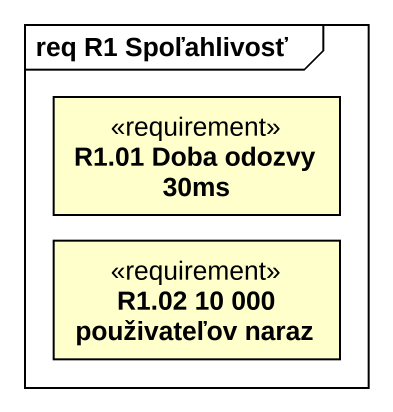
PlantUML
@startuml
mainframe req R1 Spoľahlivosť
hide circle
hide empty members
class "R1.01 Doba odozvy 30ms" as R1_01_Doba_odozvy_30ms <<requirement>>
class "R1.02 10 000 použivateľov naraz" as R1_02_10_000_použivateľov <<requirement>>
@enduml
